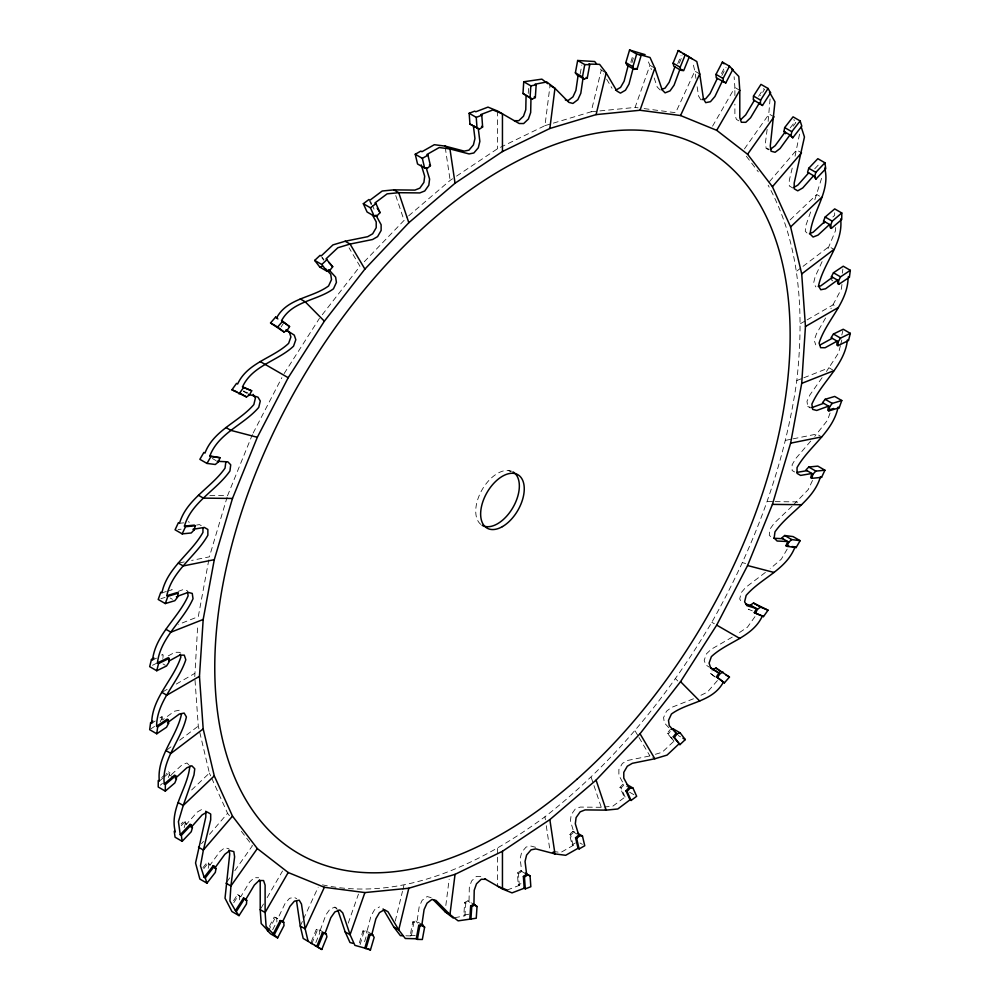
<?xml version="1.0" encoding="UTF-8"?>
<svg xmlns="http://www.w3.org/2000/svg" width="1000" height="1000" viewBox="0 0 1000 1000"><rect width="100%" height="100%" fill="white"/><g stroke="black" fill="none" stroke-linecap="round" stroke-linejoin="round"><path stroke-width="0.75" stroke-dasharray="5 3.75" d="M834.675 212.812L834.65 215.425L831.2 218.363M835.65 227.525L835.625 230.387L827.163 250.662M162.975 657.55L163.15 654.938L162.05 654.312L161.8 658.225L162.887 658.863M194.775 676.612L197.775 624.312M239.4 899.862L239.65 896.175L237.525 894.538L232.675 902.113M480.812 876.488L476.35 876.45L471.587 880.975L469.325 887.45L469.025 901.488L465.763 903.075L464.925 915.788L463.837 915.163L464.675 902.438L467.925 900.85L473.925 904.312M528.237 93.462L528.713 86.4M770.075 98.963L768.112 121.662M322.45 884.85C402.688 902.163 481.825 863.2 544.95 816.775C612.863 763.775 668.112 696.263 711.8 622.288C754.025 547.463 784.875 465.863 796.812 380.538C804.1 314.55 800.875 244.575 768.15 185.263M445.825 905.512L449.162 879.237M456.55 176.112L497.55 148.713L544.95 125.65L550.05 85.475M767.138 129.325L765.387 143.125L766.175 148.387L768.625 149.8M842.312 273.163L842.875 269M841.963 284.475L841.35 289.05L830.913 308.75M208.812 559.9L198.287 616.625L178.65 624.375M208.225 868.312L208.95 864.438L207.237 862.2L202.7 868.025M431.138 897.625L427.088 896.562L422.137 900.325L419.188 906.7L417.025 921.6L413.837 922.55L411.362 935.925L410.262 935.288L412.75 921.925L415.925 920.962L420.7 923.725M580.163 73.987L581.812 65.075M799.538 134.162L794.775 157.525M395.262 921.112L402.475 891.338M402.837 889.85L403.913 885.387M544.95 125.65L591.175 111.775L601.263 70.1L599.388 67.65M792.225 168.088L789.3 180.175L789.3 185.963L792.975 188.088M841.812 335L842.887 330.688M840.4 345.688L838.612 352.875L826.45 371.512M840.763 344.25L841.825 339.938M227.138 497.1L209.387 556.838L191.637 560.425M184.15 827.638L185.325 823.675L184.075 820.9L181.125 824.013M371.912 934.125L365.913 930.662L362.887 930.962L358.825 944.65L359.913 945.275L363.975 931.587L367 931.287L371 915.9L374.538 909.775L379.55 906.875M364.588 941.7L366.262 936.075M630.837 62.213L632.875 55.362M631.925 62.838L633.55 57.362M821.575 178.337L814.2 201.788M348.237 923.162L358.462 894.1M591.175 111.775L635.1 107.425L649.925 65.287L646.925 58.637M810.625 211.975L806.025 225.062L805.238 231.225L808.175 234.213M830.075 413.025L827.475 420.275L814.75 436.388M252.425 434.462L227.575 495.613L209.2 495.412M168.287 777.525L169.363 774.887L168.6 771.65L166.3 773.612M311.325 941.65L316.325 929.338L319.113 929.7L323.875 932.463M311.85 943.637L317.413 929.975L320.2 930.337L325.913 914.837L329.963 909.1L334.913 907.15L337.362 908.562M315.837 942.562L319.825 932.75L319.113 929.7M677.7 63.837L681.038 55.625M679.35 63.1L682.688 54.887M300.262 926.038L302.825 920.487M303.463 919.1L318.175 887.225M822.1 261.625L815.15 276.688L813.6 283.087L815.875 286.925M812.513 480.45L808.225 489.613L793.238 505.087M269.35 926.425L274.188 917.1L277.762 918.737L285.062 903.512L289.525 898.312L294.288 897.35L296.737 898.763M247.25 393.55L243.575 391.425L245.7 387.325M253.137 433.075L281.863 377.65M160.125 721.862L161.462 719.287L161.2 715.662L162.288 716.3L162.463 718.7M268.375 931.05L275.275 917.725M272.663 929.725L276.913 921.525L276.675 918.112L274.188 917.1M721.488 73.487L724.938 66.825M721.888 75.45L726.038 67.45M260.975 908.325L264.062 903M267.137 897.663L282.525 871.012M712.562 126.163L734.887 87.5L734.112 76.7M825.588 317.975L816.462 333.775L814.188 340.25L815.738 344.85M787.188 549.113L781.312 559.175L770.2 568.675M239.65 896.175L240.738 896.812L249.438 882.225L254.2 877.688L258.663 877.738M281.075 327.025L283.562 323.137M284.137 373.575L319.45 318.35M233.762 902.75L238.612 895.163L237.525 894.538M758.625 96.325L763.475 88.737L764.562 89.362L760.525 95.688M715.037 676.975L710.438 673.4L712.1 670.812M226.887 881.912L230.413 876.925M234.812 870.7L252.425 845.75L240.463 830.125M744.438 148.912L769.087 114L774 116.838M822.1 377.675L809.912 394.925L806.975 401.3L807.75 406.562L810.212 407.975M754.963 616.663L747.412 627.238L737.387 633.938M208.95 864.438L210.037 865.062L219.925 851.488L224.875 847.725L228.925 848.787M322.275 314.725L359.988 266.262L349.062 247.825M203.8 868.65L208.325 862.837L207.237 862.2M790.212 127.888L794.737 122.062L793.9 119.45M793.112 126.188L795.825 122.688L794.737 122.062M655.362 754.3L662.15 752.262L673.938 741.175L667.3 733.288L670.088 729.7M673.938 741.175L668.388 733.913L670.25 731.525M201.5 843.688L203.5 841.35M209.525 834.338L227.575 813.288L211.262 777.225M769.525 181.537L796.612 149.975L801.513 152.8M810.738 441.075L795.675 458.625L792.138 464.762L792.138 470.538L794.587 471.962M717.425 680.537L707.362 692.138L699.013 696.2M185.325 823.675L186.412 824.3L197.25 812.062L202.262 809.163M364.275 261.737L407.475 216.85M181.238 825.688L185.162 821.538L184.075 820.9M814.737 168.787L818.662 164.638L819.75 165.263M604.175 807.013L612.875 806.15L625.112 796.988L624.012 796.363L619.95 787.362L622.975 784.175L627.737 786.938M625.112 796.988L621.038 788L624.062 784.812L618.875 775.288L618.875 769.513L622.413 763.375L627.425 760.487L649.925 755.938L653.6 758.062M191.637 789.975L209.387 773.075L198.287 726.087L194.875 678.15M790.15 219.875L816.762 194.525L821.675 197.35M792.113 506.163L774.1 523.312L770.05 529.05L769.275 535.212L772.212 538.188M408.663 215.837L450.15 180.387L455.275 176.962M161.713 777.537L165.15 774.6M159.35 781.112L162.8 778.175M163.95 777.188L169.688 772.288L168.6 771.65M160.325 785.2L162.45 783.388M553.112 851.462L560.775 852.463L573.138 845.462L572.038 844.825L569.562 834.325L572.737 831.612L575.375 831.95L576.025 834.725M573.138 845.462L570.65 834.95L573.837 832.237L570.4 820.925L571.188 814.762L575.237 809.025L580.188 807.075L601.263 807.3L604.95 809.425M167.275 749.663L171 746.838M179.675 740.238L198.287 726.087M796.812 271.075L801.775 267.3M803.012 266.363L829.062 246.562L833.962 249.387M765.4 572.425L745.713 587.388L741.263 592.587L739.712 598.975L741.988 602.812M151.688 723.375L155.225 721.012M159.938 717.862L162.288 716.3M150.887 728.863L154.562 726.413M517.375 873L518.462 873.625L519.3 885.387L518.212 884.762L517.375 873L520.638 870.825L522.975 871.775M518.462 873.625L521.725 871.45L520.138 858.612L521.688 852.225L526.15 847.025L530.913 846.062L536.8 847.6M163.212 691.612L167.125 689.35M176.262 684.075L194.55 673.512M800.537 323.65L805.763 320.637M807.075 319.887L833.188 304.8L838.1 307.638M732.25 637.125L711.225 649.275L706.462 653.812L704.188 660.275L705.738 664.875L709.287 667.138M572.038 844.825L575.413 842.925M168.225 655.925L174.9 652.262L179.363 652.312L181.812 653.737M152.55 660.1L156.525 658.162M152.463 665.3L156.662 663.25M796.812 380.538L802.425 378.325M803.825 377.775L829.062 367.812L833.962 370.65M693.462 698.775L671.462 707.45L666.513 711.213L663.575 717.588L664.362 722.85L671.175 730.325M518.212 884.762L520.975 883.7M507.1 890.062L519.3 885.387M178.038 591.462L183.287 589.55L187.338 590.6M161.9 592.85L166.325 591.512M167.8 591.075L172.237 589.738L171.15 589.113M160.938 598.65L165.025 597.425M179.812 562.812L184.25 561.925M785.713 440.325L791.625 439.137M793.1 438.837L816.762 434.05L820.438 436.175M179.213 710.25L174.45 711.213L162.55 719.912L161.462 719.287M463.837 915.163L469.162 914.15M454.663 917.738L464.925 915.788M196.575 525.062L199.412 524.587L201.863 526M179.513 523.275L183.725 522.85M178.1 529.487L181.125 529.188M767.513 501.55L773.637 501.625M775.175 501.637L796.612 501.875L800.288 504M410.262 935.288L415.25 935.413M405.875 935.788L411.362 935.925M635.1 107.425L638.1 107.825M644.112 108.6L675.638 112.713L694.837 71.125L692.875 62.85M766.175 148.387L768.875 149.088M807.75 406.562L810.462 407.275M742.675 562.712L745.612 563.475M243.575 391.425L247.662 392.675M752.35 610.862L748.312 609.212L752.087 610.938M739.788 90.337L734.887 87.5L734.887 96.613M699.737 73.963L694.837 71.125L695.925 78.438M654.837 68.112L649.925 65.287L651.388 69.638M738.888 120.85L736.425 119.438L734.887 114.825L734.887 104.2M604.95 72.225L601.263 70.1L603.562 73.987M831.712 280.238L832.8 280.875M508.45 470.475L510.9 471.9M711.8 622.288L714.362 623.763M710.438 673.4L717.275 678.487M212.312 458.475L216 460.6M678.213 735.5L680.575 736.862M667.3 733.288L668.388 733.913M188.25 521.663L189.338 522.3M629.575 792.2L634.3 794.925M619.95 787.362L621.038 788M170.113 597.975L172.475 599.338M572.737 831.612L578.737 835.075M569.562 834.325L570.65 834.95M580.025 843.012L582.388 844.375M163 663.938L165.362 665.3M520.638 870.825L526.625 874.287M464.675 902.438L465.763 903.075M169.363 774.887L174.137 777.638M412.75 921.925L413.837 922.55M362.887 930.962L363.975 931.587M316.325 929.338L317.413 929.975M276.675 918.112L277.762 918.737M467.925 900.85L469.938 902.4M238.612 895.163L240.738 896.812M660.175 90.025L657.237 87.05L653.825 76.888M675.638 678.812L677.775 680.975M334.913 907.15L336.875 909.125M188.875 764.95L186.912 762.962L181.962 764.912L170.45 775.512L169.688 772.288M746.35 156.225L758.312 171.85M322.075 257.2L323.925 259.625M321.912 257.787L323.762 260.2M415.925 920.962L417.537 923.075M227.575 813.288L229.412 815.688M208.325 862.837L210.037 865.062M700.812 99.812L698.538 95.975L696.787 84.288M606.638 79.175L612.013 88.238M635.1 730.9L638.225 736.175M639 737.487L649.925 755.938M370.562 201.462L371.725 204.025M372.312 205.312L374.05 209.175M369.475 200.837L371.225 204.688M365.913 930.662L367.088 933.275M209.387 773.075L210.637 775.837M185.162 821.538L186.412 824.3M395.75 195.588L403.913 219.9M591.175 777.275L601.263 807.3M445.262 147.587L450.15 180.387M544.95 816.775L545.388 819.762M546.275 825.725L550.05 851.062M497.55 111.013L497.55 148.713M497.55 848.45L497.55 886.15M480.812 524.4A30.838 17.812 -60 0 1 482.125 489.675A30.838 17.812 -60 0 1 511.538 471.188"/><path stroke-width="1.5" d="M181.488 714.087C176.637 737.163 156.463 756.45 159.35 781.112L158.262 780.487L158.212 787.013L165.3 791.1L165.35 784.575L164.262 783.95C161.375 759.275 181.537 740 186.4 716.912L184.125 713.075L179.363 714.038L167.45 722.75L168.55 723.375L166.537 727.237L156.762 733.775L149.675 729.688L150.6 722.75L152.963 721.175M840.65 218.888C843.538 243.55 823.363 262.838 818.512 285.912L820.788 289.75L825.55 288.788L837.45 280.087L837.712 283.7L838.8 284.337L849.4 277.25L850.325 270.312L843.238 266.225L833.462 272.762L831.45 276.625L831.625 279.037M824.062 223.175L823.55 221.025L825.163 217.05L834.7 208.9L841.787 212.987L841.737 219.513L831.4 228.35L830.312 227.712L829.55 224.488L818.037 235.087L813.088 237.037L810.15 234.062C812.125 211.575 830.888 191.238 824.663 168.1M421.925 924.425L424.625 927.163L422.337 939.5L417.35 939.388L416.262 938.75L418.75 925.387L421.925 924.425L424.1 909.538L427.038 903.15L431.987 899.4L436.037 900.45L449.95 914.525L458.113 920.85L476.25 918.238L477.025 906.5L473.925 904.312L474.225 890.275L476.5 883.812L481.262 879.275L485.725 879.325M526.075 95.688L525.775 109.725L523.5 116.188L518.737 120.725L514.275 120.675M530.975 98.513L530.675 112.55L528.413 119.025L523.65 123.55L519.188 123.513L497.55 111.013L487.987 107.112L475.8 111.775L474.7 111.15L469.162 113.275L469.938 124.125L479.363 129.175L482.625 127L481.788 115.237L480.7 114.612L492.9 109.938L502.45 113.85L502.45 151.55L455.05 183.225L408.825 222.725L364.9 269.1L324.363 321.188L288.2 377.713L257.325 437.287L232.488 498.45L214.288 559.675L203.188 619.462L199.462 676.35L203.188 728.925L214.288 775.9L232.488 816.125L257.325 848.587L288.2 872.513L324.363 887.288L364.9 892.575L408.825 888.225L455.05 874.35L502.45 851.287L549.85 819.613L596.087 780.1L640.013 733.737L680.55 681.65L716.7 625.112L747.575 565.538L772.425 504.387L790.612 443.162L801.712 383.375L805.45 326.488L801.712 273.913L790.612 226.925L772.425 186.713L747.575 154.25L716.7 130.325L680.55 115.538L640.013 110.262L596.087 114.612L549.85 128.488L502.45 151.55M169.137 658.4L158.55 663.562L157.45 662.938L168.05 657.775L169.137 658.4L168.888 662.325L166.537 665.987L156.762 670.75L149.675 666.65L151.463 659.475L154.113 658.175M229.125 850.1L229.713 854.038L225.025 898.2L231.938 911.538L239.025 915.625L246.488 903.962L246.737 900.275L243.525 898L235.438 910.638L239.025 915.625M582.975 78.4L580.812 93.3L577.863 99.675L572.913 103.438L568.862 102.375L554.963 88.3L546.8 81.975L535.075 84.213L536.163 84.838L535.325 97.562L532.075 99.15L522.975 93.5L523.75 81.762L541.888 79.15L547.725 83.663M469.837 918.625L470.662 905.9L473.925 904.312M470.925 919.25L471.763 906.538L475.012 904.95M532.075 99.15L530.062 97.6L530.837 85.85L523.75 81.762M753.512 96.037L753.263 99.725L762.475 105.463L770.562 92.825L768.062 88.462L760.975 84.375L753.512 96.037L760.6 100.138L760.35 103.825M785.675 133.7L783.962 131.475L784.688 127.587L793.05 116.838L800.138 120.938L801.825 126.15L792.763 137.8L789.963 134.938L780.075 148.512L775.125 152.275L771.075 151.213L770.288 145.963L774.975 101.8L769.475 92.2L770.562 92.825M848.1 278.15C847.5 302.913 826.3 320.438 819.087 343.075L820.638 347.688L825.1 347.738L837.113 341.138L836.85 345.062L837.95 345.688L838.2 341.775L840.55 338.1L850.325 333.35L843.238 329.25L833.462 334.012L831.112 337.675L838.2 341.775M225.825 461.962L225.037 468.125C211.388 487.75 186.612 499.087 179.513 523.275L178.425 522.638L175.075 529.788L182.162 533.875L191.238 532.975L194.075 529.975L195.338 525.763L194.237 525.125L184.425 526.1C191.525 501.912 216.3 490.575 229.95 470.95L230.725 464.787L227.787 461.812L217.225 461.312L218.312 461.938L220.025 457.725L209.862 455.925C218.5 432.987 243.775 424.913 258.738 407.413L260.287 401.025L258.012 397.188L249.838 394.675M189.85 765.938C187.875 788.425 169.112 808.763 175.338 831.9L174.25 831.275L175.075 837.212L182.162 841.312L191.238 831.737L192.413 827.763L191.163 825L190.075 824.362L180.25 834.737L181.337 835.362L182.162 841.312M455.05 874.35L449.95 914.525L445.037 911.7L433.275 899.788M549.85 128.488L554.963 88.3L550.05 85.475M156.6 726.213L167.2 719.125L168.287 719.762L157.688 726.838L156.6 726.213C156.762 700.775 178.3 682.812 185.812 659.75L184.262 655.15L179.8 655.1L169.125 660.962M156.762 733.775L157.688 726.838M578.075 75.575L575.9 90.463L572.962 96.85L568.013 100.6L565.312 99.9M202.95 528.075L202.95 532.413C191.012 553.7 167.075 567.75 161.9 592.85L160.812 592.212L158.212 599.475L165.3 603.562L174.838 600.7L177.475 597.325L178.238 593.2L177.138 592.575L166.8 595.675C171.988 570.588 195.912 556.538 207.862 535.237L207.862 529.462L204.325 527.413L192.987 529.338L194.075 529.975M205.8 811.213L205.8 816.988L195.55 863L199.862 879.062L206.95 883.162L215.312 872.412L216.038 868.525L213.238 865.662L204.175 877.312L205.263 877.938L206.95 883.162M633 68.713L629 84.1L625.462 90.225L620.45 93.125L616.912 91.075L606.175 72.938L599.6 64.35L588.638 64.075L589.738 64.713L587.25 78.075L584.075 79.037L576.987 74.938L575.375 72.838L577.663 60.5L594.7 61.513L596.575 63.975M417.35 939.388L419.837 926.012L423.013 925.062M584.075 79.037L582.463 76.925L584.75 64.588L577.663 60.5M792.763 137.8L791.05 135.562L791.775 131.688L800.138 120.938M815.925 179.1L814.675 176.325L807.588 172.237L808.763 168.263L817.837 158.688L824.925 162.787L825.75 168.725L815.925 179.1L813.587 175.7L802.75 187.938L797.738 190.837L794.2 188.787L794.2 183.012L804.45 137L801.2 126.95M828.85 410.887L829.613 406.775L832.25 403.4L841.787 400.525L839.188 407.788L828.85 410.887L827.763 410.262L828.525 406.138L816.712 410.45L812.663 409.4L811.875 404.137C821.762 381.688 844.587 365.438 847.45 339.9M408.825 888.225L398.738 929.9L405.3 938.487L416.262 938.75M596.087 114.612L606.175 72.938M157.45 662.938C160.325 637.388 183.137 621.15 193.025 598.7L192.25 593.438L188.188 592.375L177.688 596.213M156.762 670.75L158.55 663.562M850.325 333.35L848.538 340.525L837.95 345.688M371.912 934.125L374.175 937.362L370.425 950L364.812 948.112L368.888 934.425L371.912 934.125L375.9 918.737L379.45 912.6L384.45 909.712L387.987 911.762L398.738 929.9L393.825 927.062L383.088 908.925M628.088 65.875L624.1 81.263L620.55 87.4L615.55 90.288M682.588 70.025L679.8 69.662L674.087 85.162L670.037 90.9L665.088 92.85L662.15 89.875L654.837 68.112L650.025 57.488L640.088 54.725L641.175 55.35L637.112 69.037L634.087 69.338L627 65.25L625.825 62.638L629.575 50L645.113 54.65M365.913 948.737L369.975 935.05L373 934.75M634.087 69.338L632.913 66.725L636.663 54.088L629.575 50M814.675 176.325L815.85 172.362L824.925 162.787M811.75 478.338L813.012 474.125L815.85 471.112L824.925 470.213L821.575 477.362L811.75 478.338L810.662 477.7L811.912 473.488L800.588 475.412L797.05 473.375L797.05 467.587C808.988 446.3 832.925 432.25 838.1 407.15L839.188 407.788M364.9 892.575L350.075 934.712L354.888 945.35L364.812 948.112M640.013 110.262L654.837 68.112M165.3 603.562L167.9 596.312L178.238 593.2M296.562 901.188L300.262 926.038L303.2 938.45L316.762 946.475L322.312 932.8L325.1 933.162L330.825 917.663L334.875 911.925L339.825 909.975L342.762 912.95L350.075 934.712L345.163 931.888L337.85 910.125M674.9 66.838L669.175 82.338L665.125 88.075L661.413 89.537M164.262 783.95L174.6 775.113L175.688 775.75L176.45 778.975L174.838 782.95L165.3 791.1M688.15 56.363L689.237 56.988L683.675 70.662L680.888 70.3L673.8 66.2L673.088 63.163L678.213 50.538L696.8 61.55L699.737 73.963L703.438 98.812L705.713 102.65L710.475 101.688L714.938 96.487L722.237 81.263L725.812 82.9L732.725 69.588L729.463 66.175L722.375 62.088L716 74.388L716.237 77.8L725.812 82.9M326.2 933.8L323.413 933.438L317.85 947.1L321.788 949.463L326.912 936.838L326.2 933.8L325.1 933.162M680.888 70.3L680.175 67.25L685.3 54.625M831.4 228.35L830.638 225.113L832.25 221.15L841.787 212.987M800.138 540.675L791.775 539.587L788.775 542.15L781.688 538.062L784.688 535.5L793.05 536.587L800.138 540.675L796.125 547.537L787.062 546.362L785.975 545.737L787.688 541.525L777.125 541.025L774.175 538.038L774.963 531.875C788.612 512.25 813.388 500.913 820.487 476.725L821.575 477.362M787.062 546.362L788.775 542.15M324.363 887.288L305.163 928.875L308.1 941.287M680.55 115.538L699.737 73.963M182.162 533.875L185.512 526.737L195.338 525.763M259.438 880.037L260.212 882.337L260.212 909.663L261.2 923.562L268.375 931.05L267.275 930.413L270.538 933.825L277.625 937.913L284 925.612L283.762 922.2L282.675 921.575L289.962 906.35L294.425 901.15L299.188 900.188L301.462 904.025L305.163 928.875L300.262 926.038M717.325 78.425L710.037 93.65L705.575 98.85L702 99.575M286.988 330.788L289.363 332.287L290.912 336.9L288.637 343.363C272.738 358.338 247.425 362.587 237.613 384.025L236.525 383.4L231.938 389.8L246.488 396.95L249.562 394.888L251.688 390.788L242.512 386.863C252.338 365.412 277.65 361.163 293.538 346.188L295.812 339.725L294.262 335.125L285.988 329.85L287.075 330.487L289.562 326.6L281.575 320.613C292.3 300.788 317.062 300.9 333.488 288.788L336.425 282.413L335.637 277.15L328.825 269.675L329.913 270.3L332.7 266.712L326.062 258.825L337.85 247.738L350.075 244.062L372.575 239.513L377.587 236.625L381.125 230.487L381.125 224.713L375.938 215.188L377.025 215.825L380.05 212.638L375.988 203.637L374.888 203.012L387.125 193.85L398.738 192.7L419.812 192.925L424.762 190.975L428.812 185.238L429.6 179.075L426.163 167.763L427.262 168.388L430.438 165.675L427.962 155.175L426.863 154.537L439.225 147.537L449.95 148.938L469.087 153.938L473.85 152.975L478.312 147.775L479.862 141.387L478.275 128.55M180.138 654.625L180.912 656.925C173.4 679.987 151.862 697.938 151.688 723.375L150.6 722.75M277.625 937.913L273.275 933.875L280.188 920.562L282.675 921.575M274.363 934.513L281.275 921.188L283.762 922.2M723.325 81.888L723.088 78.475L729.463 66.175M838.8 284.337L838.538 280.712L840.55 276.85L850.325 270.312M768.062 610.2L760.6 607.15L757.525 609.2L750.438 605.112L753.512 603.05L768.062 610.2L763.475 616.6L754.3 612.675L756.425 608.575L746.888 605.65L744.613 601.812L746.162 595.413C761.137 577.925 786.4 569.85 795.037 546.912L796.125 547.537M755.4 613.3L757.525 609.2M288.2 872.513L265.113 912.5L266.1 926.388L273.275 933.875M716.7 130.325L739.788 90.337L738.8 76.438L731.625 68.95L732.725 69.588M253.113 394.35L255.387 398.188L253.837 404.588C238.863 422.075 213.6 430.15 204.963 453.088L203.875 452.463L199.862 459.325L206.95 463.413L210.963 456.55L220.025 457.725M246.737 900.275L245.65 899.638L254.35 885.05L259.113 880.512L263.575 880.562L265.113 885.175L265.113 912.5L260.212 909.663M754.35 100.363L745.65 114.95L740.888 119.488M187.537 591.925L188.125 595.862C178.238 618.312 155.412 634.562 152.55 660.1L151.463 659.475M236.525 911.263L244.613 898.625M760.6 100.138L768.062 88.462M723.088 672.113L720.013 673.612L712.925 669.513L716 668.025L729.463 677.05L724.425 682.85L716.438 676.862L718.925 672.975L710.638 667.712L709.087 663.1L711.363 656.637C727.262 641.663 752.575 637.413 762.387 615.975L763.475 616.6M724.425 682.85L717.525 677.5L720.013 673.612M257.325 848.587L230.912 886L229.925 901.038L235.438 910.638M747.575 154.25L774 116.838M239.025 393.9L243.612 387.488L251.688 390.788M216.038 868.525L214.938 867.9L224.838 854.312L229.775 850.562L233.825 851.612L234.613 856.875L230.912 886L226 883.162M785.062 132.1L775.163 145.688L770.225 149.438M205.263 877.938L214.325 866.3M841.787 400.525L834.7 396.438L825.163 399.3L822.525 402.675L829.613 406.775M671.087 729.4L673.088 728.8L680.175 732.887L685.3 739.587L679.938 744.638L673.288 736.75L676.087 733.162L669.262 725.675L668.487 720.425L671.425 714.038C687.837 701.925 712.613 702.05 723.337 682.212M679.938 744.638L674.388 737.375L677.175 733.787L680.175 732.887M232.488 816.125L203.388 850.025L200.463 865.837L204.175 877.312M772.425 186.713L801.513 152.8M287.075 330.487L284 331.975L270.538 322.95L275.575 317.15L276.663 317.787C287.387 297.95 312.162 298.075 328.575 285.963L331.512 279.575L330.737 274.325L325.863 268.975M270.538 322.95L277.625 327.038L282.663 321.25M192.413 827.763L191.325 827.138L202.15 814.887L207.162 812L210.7 814.038L210.7 819.825L203.388 850.025L198.487 847.2M808.675 172.862L797.85 185.113L794.087 187.275M181.337 835.362L191.163 825M824.925 470.213L817.837 466.125L808.763 467.025L805.925 470.025L813.012 474.125M627 784.575L632.913 787.987L636.663 796.287L631.1 800.45L630.013 799.825L625.95 790.825L628.962 787.638L623.787 778.125L623.787 772.337L627.325 766.213L632.325 763.312L654.837 758.763L667.05 755.1L678.85 744.013M631.1 800.45L627.038 791.462L630.062 788.275L632.913 787.987M214.288 775.9L183.238 805.475L178.425 821.663L180.25 834.737M790.612 226.925L821.675 197.35M329.913 270.3L326.912 271.2L319.825 267.113L314.7 260.413L320.062 255.362L321.15 255.987L332.95 244.9L345.163 241.238L367.675 236.688L372.675 233.787L376.213 227.662L376.213 221.875L372.512 215.075M314.7 260.413L321.788 264.5L327.15 259.45M824.638 221.65L813.125 232.25L809.412 233.725M218.312 461.938L215.312 464.5L206.95 463.413M165.35 784.575L175.688 775.75M577.737 833.312L582.463 836.038L584.75 845.738L579.125 848.925L578.038 848.288L575.562 837.788L578.737 835.075L575.312 823.75L576.1 817.588L580.15 811.85L585.087 809.9L606.175 810.138L617.788 808.988L630.013 799.825M579.125 848.925L576.65 838.413L579.825 835.7L582.463 836.038M203.188 728.925L170.938 753.438L166.038 750.612M801.712 273.913L833.962 249.387M377.025 215.825L374.175 216.1L367.088 212.013L363.338 203.713L368.9 199.55L369.988 200.175L382.212 191.012L393.825 189.862L414.913 190.1L419.85 188.15L423.9 182.413L424.688 176.25L421.262 164.925M363.338 203.713L370.425 207.8L375.988 203.637M832.55 277.25L820.638 285.963L818.263 286.438M525.337 873.138L530.062 875.875L530.837 886.725L525.3 888.85L524.2 888.225L523.375 876.462L526.625 874.287L525.05 861.45L526.6 855.062L531.05 849.85L535.812 848.888L554.963 853.9L565.675 855.3L578.038 848.288M525.3 888.85L524.462 877.087L527.725 874.912L530.062 875.875M199.462 676.35L166.812 695.2L161.9 692.362M805.45 326.488L838.1 307.638M427.262 168.388L424.625 168.05L417.537 163.962L415.25 154.262L420.875 151.075L421.962 151.713L434.325 144.7L445.037 146.1L464.188 151.113L468.95 150.15L473.4 144.938L474.95 138.55L473.375 125.712L479.363 129.175M415.25 154.262L422.337 158.35L427.962 155.175M820.2 344.9L832.2 338.312M203.188 619.462L170.938 632.188L166.038 629.35M801.712 383.375L833.962 370.65M469.162 113.275L476.25 117.362L481.788 115.237M524.2 888.225L512.013 892.887L502.45 888.988L484.675 878.725M811.812 407.625L823.625 403.312M319.825 267.113L321.825 266.512M829.237 409.812L833.675 408.488M214.288 559.675L183.238 565.95L178.325 563.112M790.612 443.162L821.675 436.887M530.837 85.85L536.163 84.838M797.1 472.35L807.013 470.662M232.488 498.45L203.388 498.125L198.487 495.288M772.425 504.387L801.513 504.712M584.75 64.588L589.738 64.713M403.137 935.713L400.4 935.65L393.825 927.062M773.725 538.263L782.775 538.688M785.975 545.737L789 546.125M792.013 546.525L795.037 546.912M257.325 437.287L230.912 430.387L226 427.55M747.575 565.538L774 572.45M636.663 54.088L641.175 55.35M352.812 943.312L349.975 942.513L345.163 931.888M746.075 604.062L751.525 605.737M469.938 124.125L472.275 125.087M231.938 389.8L236.912 391.838M754.3 612.675L762.387 615.975M497.55 886.15L507.1 890.062M716 74.388L723.088 78.475M762.475 105.463L759.262 103.188L750.562 117.775L745.8 122.312L741.338 122.263L739.788 117.662L739.788 90.337M673.088 63.163L680.175 67.25M784.688 127.587L791.775 131.688M783.962 131.475L791.05 135.562M625.825 62.638L632.913 66.725M636.025 68.412L637.112 69.037M808.763 168.263L815.85 172.362M586.163 77.45L587.25 78.075M575.375 72.838L582.463 76.925M825.163 217.05L832.25 221.15M823.55 221.025L830.638 225.113M848.312 276.625L849.4 277.25M534.237 96.925L535.325 97.562M522.975 93.5L530.062 97.6M833.462 272.762L840.55 276.85M831.45 276.625L838.538 280.712M481.538 126.375L482.625 127M833.462 334.012L840.55 338.1M445.037 146.1L449.95 148.938L455.05 183.225M429.35 165.05L430.438 165.675M825.163 399.3L832.25 403.4M393.825 189.862L398.738 192.7L408.825 222.725M380.05 212.638L377.212 208.15M808.763 467.025L815.85 471.112M345.163 241.238L350.075 244.062L364.9 269.1M332.7 266.712L328.837 262.462M784.688 535.5L791.775 539.587M300.262 298.938L305.163 301.762L324.363 321.188M289.562 326.6L281.575 320.613M753.512 603.05L760.6 607.15M260.212 361.55L288.2 377.713M716.7 625.112L739.788 638.45M242.512 386.863L243.612 387.488M248.475 394.263L249.562 394.888M240.588 393.537L246.488 396.95M725.913 675L729.463 677.05M716.438 676.862L717.525 677.5M209.862 455.925L210.963 456.55M676.087 733.162L677.175 733.787M682.938 738.225L685.3 739.587M673.288 736.75L674.388 737.375M184.425 526.1L185.512 526.737M628.962 787.638L630.062 788.275M625.95 790.825L627.038 791.462M176.375 596.688L177.475 597.325M166.8 595.675L167.9 596.312M578.737 835.075L579.825 835.7M575.562 837.788L576.65 838.413M552.5 852.487L554.963 853.9L549.85 819.613M526.625 874.287L527.725 874.912M523.375 876.462L524.462 877.087M473.475 904.45L477.025 906.5M470.662 905.9L471.763 906.538M176.45 778.975L175.362 778.35L186.875 767.75L191.825 765.788L194.762 768.775L193.975 774.938L183.238 805.475L178.325 802.65M421.087 925.113L424.625 927.163M418.75 925.387L419.837 926.012M368.888 934.425L369.975 935.05M368.062 948.637L370.425 950M322.312 932.8L323.413 933.438M280.188 920.562L281.275 921.188M310.763 943.012L311.85 943.637M314.7 945.375L321.788 949.463M678.213 50.538L680.837 52.112M683.238 53.525L691.9 58.712M710.462 667.887L714.013 670.15M275.575 317.15L277.875 318.938M277.625 327.038L284 331.975M716 668.025L720.25 671.312M445.037 911.7L453.2 918.025M243.525 898L245.65 899.638M680.55 681.65L699.737 701.062M722.375 62.088L724 63.788M321.788 264.5L326.912 271.2M673.088 728.8L674.788 731.038M213.238 865.662L214.938 867.9M640.013 733.737L654.837 758.763M370.425 207.8L374.175 216.1M190.075 824.362L191.325 827.138M596.087 780.1L606.175 810.138M422.337 158.35L424.625 168.05M476.25 117.362L477.025 128.225M168.287 719.762L168.55 723.375M502.45 851.287L502.45 888.988M512.962 471.875A30.838 17.812 -60 0 1 512.962 507.488A30.838 17.812 -60 0 1 482.125 525.288M502.45 526.6A30.838 17.812 -60 0 0 521.337 477.925A30.838 17.812 -60 0 0 483.562 499.725A30.838 17.812 -60 0 0 502.45 526.6M576.912 779.3A406.838 234.887 -60 0 0 705.875 149.075A406.838 234.887 -60 0 0 224.575 575.875A406.838 234.887 -60 0 0 576.912 779.3"/></g></svg>
